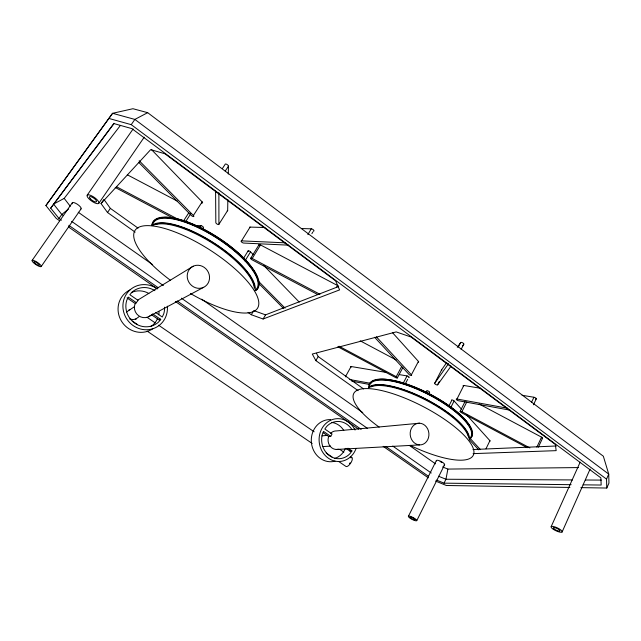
<?xml version="1.0" encoding="UTF-8"?>
<svg xmlns="http://www.w3.org/2000/svg" width="641" height="641" viewBox="0 0 641 641"><rect width="100%" height="100%" fill="white"/><g stroke="black" fill="none" stroke-linecap="round" stroke-linejoin="round"><path stroke-width="0.96" d="M215.592 191.066L215.833 222.651A1.787 0.665 33 0 0 217.379 224.23A1.787 0.665 33 0 0 218.918 224.27L227.667 210.472L227.851 199.639M228.292 174.04L228.436 166.163A1.947 0.817 34.1 0 0 226.77 164.344A1.947 0.817 34.1 0 0 225.079 164.416L222.419 168.527M578.478 467.569L447.883 469.084L445.952 479.252L444.013 483.162L436.609 480.117M351.989 429.678A18.653 16.674 84.9 0 0 326.774 426.361L324.827 429.029L332.046 433.997L330.756 436.369L328.745 436.537L328.376 437.466A9.286 8.309 84.9 0 0 330.411 446.529A9.286 8.309 84.9 0 0 338.44 449.221M580.882 487.633L606.787 488.041L608.95 483.09L608.734 474.1L603.349 456.232L147.67 112.672L132.943 108.722L112.584 113.305L45.912 205.561L56.24 218.405L59.525 220.696M606.787 488.041L606.53 479.139L608.734 474.1L134.866 119.418L112.584 113.305L45.912 205.561M562.085 532.03A6.114 1.611 25 0 0 554.922 526.91A6.114 1.611 25 0 0 552.887 529.025A6.114 1.611 25 0 0 562.085 532.03L590.081 469.132M551.164 526.63L580.153 462.177M149.954 315.885A9.952 9.463 53 0 1 138.528 315.66A9.952 9.463 53 0 1 134.81 304.531L138.095 300.389L129.843 294.708L132.166 292.024A19.999 18.998 53.1 0 1 154.914 290.677M536.878 447.114L541.541 437.146L479.123 403.998M538.336 447.218L542.566 438.164M533.44 404.808L536.285 398.838M531.485 402.38L533.929 397.26A1.763 0.649 24.6 0 1 536.116 398.414A1.763 0.649 24.6 0 1 535.395 399.079M485.998 448.78L489.924 440.696L466.704 414.943M416.786 520.604L444.638 464.677M465.021 401.619L460.134 411.354A1.611 0.529 26.4 0 1 461.905 411.698L466.8 401.939M408.373 516.326L436.337 460.591M510.028 410.168L458.499 400.737A1.643 0.561 26.5 0 1 456.456 399.647A1.643 0.561 26.5 0 1 456.969 399.023L463.82 385.473L480.606 388.294M449.053 405.697L451.681 400.513M451.032 407.019L454.092 400.962A1.554 0.521 26.6 0 0 452.322 399.96A1.554 0.521 26.6 0 0 451.528 400.313M461.151 349.361L463.796 344.209A1.787 0.697 26.4 0 0 462.626 342.807A1.787 0.697 26.4 0 0 460.647 342.55L457.305 347.342M446.721 362.51L441.705 369.697L434.694 383.262A1.651 0.569 27 0 0 435.816 384.504A1.651 0.569 27 0 0 437.611 384.808L439.357 381.419M458.435 346.837L460.647 342.55M426.009 392.621L426.89 390.922A1.53 0.513 27.1 0 1 428.541 391.218A1.53 0.513 27.1 0 1 429.598 392.364L428.717 394.063M402.997 383.606L407.059 375.922A1.538 0.521 27.6 0 1 408.982 376.948A1.538 0.521 27.6 0 1 408.597 377.581M405.449 383.55L407.692 379.288M374.632 337.278L408.958 374.376A1.627 0.553 27.6 0 0 410.985 375.458A1.627 0.553 27.6 0 0 411.394 374.785L418.437 361.412L392.564 332.719M402.901 367.477L397.356 377.902A1.578 0.529 27.9 0 0 396.226 376.7L401.779 366.259M345.379 376.844L351.076 366.508L386.427 372.453M358.111 390.657L315.877 360.635L318.184 356.548L316.414 353.239M336.565 287.256L337.559 285.517L260.51 244.942A1.707 0.649 31.9 0 0 259.092 244.654A1.707 0.649 31.9 0 0 259.349 245.591M248.051 312.415L251.296 314.723L263.098 319.002L265.558 314.859L338.68 286.487M307.848 234.566L311.278 228.829A1.867 0.777 31.2 0 1 313.593 230.039A1.867 0.777 31.2 0 1 313.361 231.177M311.903 233.636L312.872 231.994M251.296 314.723L253.764 310.613L265.558 314.859M317.856 294.612L252.113 259.853A1.715 0.625 31.8 0 1 250.671 258.379A1.715 0.625 31.8 0 1 252.217 258.475L260.51 244.942M244.974 260.927L250.559 251.849A1.659 0.609 32 0 0 248.66 250.791A1.659 0.609 32 0 0 248.227 251.472M250.735 258.227L259.028 244.71M243.548 258.299L248.115 250.879M288.602 245.166L243.636 243.051A1.763 0.657 32.2 0 1 241.481 241.913A1.763 0.657 32.2 0 1 241.529 240.872L250.086 227.09L264.893 227.507M199.447 228.132L201.01 225.696A1.667 0.601 33.1 0 1 203.037 226.762A1.667 0.601 33.1 0 1 203.069 227.771L202.035 229.398M225.247 171.099L228.436 166.163M185.489 221.882L190.842 213.613M138.552 162.253L191.298 215.448A1.763 0.641 33.5 0 0 193.446 216.578A1.763 0.641 33.5 0 0 193.382 215.48L202.155 201.899L151.492 149.617M183.462 221.025L188.831 212.74M107.528 212.508L110.348 208.365L103.906 199.375L101.038 203.55L107.528 212.508L135.147 232.138M98.77 203.373A7.099 2.276 34.8 0 0 91.447 195.721A7.099 2.276 34.8 0 0 88.77 198.654A7.099 2.276 34.8 0 0 98.77 203.373L144.225 137.19M41.168 266.56A5.465 1.338 33.7 0 0 35.175 261.079A5.465 1.338 33.7 0 0 33.596 262.818A5.465 1.338 33.7 0 0 41.168 266.56L81.078 208.894M108.946 118.457L131.237 124.65L134.866 119.418L147.67 112.672M87.208 195.144L133.136 128.929M61.456 220.192L58.996 218.477L61.784 214.471L68.611 208.91M32.122 260.422L72.353 202.732M425.76 392.548L426.89 390.922M58.996 218.477L50.711 208.133L114.01 123.264M434.694 383.262L448.524 363.663M347.975 448.211L351.933 450.935L350.034 453.604A18.653 16.674 84.9 0 1 329.786 455.895A18.653 16.674 84.9 0 1 322.279 434.558L323.529 431.401L330.756 436.369M428.452 393.975L429.598 392.364M462.666 345.803L463.796 344.209M437.611 384.808L451.048 366.123M50.711 208.133L113.994 123.601L131.854 128.609L600.873 477.865L601.17 485.045L583.15 484.828M63.427 215.624L61.784 214.471L53.564 204.094L64.196 198.381L120.26 125.636M151.26 314.579L159.361 320.139L160.282 319.05M152.606 313.858L160.739 319.442L158.471 322.135A19.999 18.998 53.1 0 1 134.914 323.272A19.999 18.998 53.1 0 1 126.742 300.365L128.272 297.12L136.541 302.8M138.905 316.782L135.283 319.386M126.549 311.999L134.546 306.622M101.038 203.55L150.667 149.649L164.897 153.76L335.572 280.83L339.61 289.9L263.098 319.002M193.149 266.231L139.554 299.018A9.952 9.463 53 0 0 137.494 300.381M148.544 316.742L203.694 287.304A11.786 10.929 58.1 0 0 204.231 267.385A11.786 10.929 58.1 0 0 187.204 275.694A11.786 10.929 58.1 0 0 203.694 287.304M159.361 320.139L160.739 319.442M128.865 310.012L130.46 309.435M136.581 318.785L133.216 319.603L129.714 319.018M419.615 423.212L336.525 430.92A9.286 8.309 84.9 0 0 330.596 433.388M321.966 435.856L326.83 435.439M322.776 446.593L330.572 446.104M336.285 449.461L419.567 444.91A10.873 9.367 83.5 0 0 427.675 428.941A10.873 9.367 83.5 0 0 411.418 428.332A10.873 9.367 83.5 0 0 419.567 444.91M349.85 451.04L351.933 450.935M472.978 449.533L556.364 445.984M473.106 453.636L556.164 450.647L555.322 444.429L411.073 337.038L396.194 331.902L312.295 354.048L315.877 360.635M572.461 479.933L445.952 479.252L438.548 476.223M585.409 480.005L601.346 480.093M444.013 483.162L571.139 484.684M569.921 487.456L446.368 485.493L435.503 481.022M195.008 225.52L201.01 225.696M301.406 228.549L311.278 228.829M241.529 240.872L285.485 242.835M399.199 374.6L407.059 375.922M522.078 395.273L533.929 397.26M349.329 379.464L370.891 383.382M456.969 399.023L507.552 408.221M351.877 381.219L369.52 384.448M442.562 466.936L447.883 469.084M127.311 174.785L177.445 201.186M116.67 186.827L178.51 219.518M252.217 258.475L319.931 294.267M115.236 187.484L173.35 218.212M360.242 340.852L396.162 359.93M339.049 346.228L396.226 376.7M461.905 411.698L529.883 447.923M337.823 346.765L395.697 377.613A1.578 0.529 27.9 0 0 397.356 377.902M527.198 447.698L461.183 412.516A1.611 0.529 26.4 0 1 460.134 411.354M132.342 321.045L137.294 324.41M147.198 331.149L312.175 443.452M326.197 453.003L331.974 456.929M338.576 461.424L345.996 466.472A5.296 2.011 -56.1 0 0 351.34 462.017A5.296 2.011 -56.1 0 0 350.667 457.722M127.03 297.921L135.259 303.578M323.144 432.691L328.745 436.537M345.908 448.331L350.691 451.625M147.061 317.295L155.298 322.936M158.583 325.195L314.138 431.794M339.802 449.381L343.84 452.145M350.29 456.568L351.901 457.674M155.771 312.56L162.261 317.039L163.735 313.818A19.999 18.998 53.1 0 0 164.553 307.151M68.563 227.002L157.277 288.851M175.346 301.446L358.519 429.158M383.166 446.344L428.34 477.841M71.616 221.353L163.367 285.557M181.387 298.169L367.349 428.292M392.749 446.064L431.249 473.002M68.843 225.352L158.343 287.801M177.228 300.982L361.155 429.326M385.786 446.513L428.484 476.303M78.242 212.235L152.638 264.637M201.699 299.179L362.766 412.612M409.367 445.431L435.535 463.86M110.348 208.365L138.055 228.116M318.184 356.548L363.559 388.903M131.237 124.65L606.53 479.139M139.185 160.723L193.382 215.48M257.818 280.598L285.085 308.145M258.515 283.234L283.675 308.609M250.559 251.849L253.315 254.701M263.667 265.382L298.866 301.703A1.578 0.553 30.4 0 1 299.171 302.151M376.411 336.878L411.394 374.785M469.701 437.971L480.454 449.621M469.324 439.638L478.747 449.822M454.092 400.962L461.392 409.054M64.196 198.381L70.27 206.266M218.885 192.789L218.918 224.27M379.143 427.114A67.281 20.256 27.4 0 1 378.174 389.832A67.281 20.256 27.4 0 1 471.56 444.814A67.281 20.256 27.4 0 1 410.072 445.319M371.243 386.819A56.296 17.467 27.3 0 1 424.823 399.591A56.296 17.467 27.3 0 1 468.098 436.088M375.097 380.305A56.456 17.876 27.3 0 1 428.324 393.262A56.456 17.876 27.3 0 1 471.215 429.214M369.192 384.864A57.522 18.18 27.3 0 1 432.202 395.489A57.522 18.18 27.3 0 1 469.364 438.997M368.703 387.669A57.538 18.156 27.3 0 1 427.94 393.999A57.538 18.156 27.3 0 1 469.749 439.109M369.48 385.714A56.865 17.94 27.3 0 1 430.44 395.561A56.865 17.94 27.3 0 1 469.372 438.628M368.431 387.677A56.961 17.708 27.3 0 1 425.295 398.83A56.961 17.708 27.3 0 1 469.38 439.061M369.528 387.509A56.288 17.499 27.3 0 1 425.175 399.031A56.288 17.499 27.3 0 1 468.779 438.019M441.889 370.266A1.643 0.593 26.8 0 1 441.705 369.697M489.924 440.696A1.498 0.473 25.9 0 1 489.395 441.176M351.06 367.341A1.45 0.473 28.8 0 1 351.076 366.508M541.541 437.146A1.643 0.545 24.7 0 1 542.542 437.995A1.643 0.545 24.7 0 1 542.062 438.372M463.299 386.122A1.635 0.577 26.3 0 1 463.82 385.473M418.437 361.412A1.619 0.577 27.5 0 1 418.301 362.133M440.079 461.592A2.78 0.777 26.9 0 1 440.728 461.881M441.369 462.225A2.78 0.777 26.9 0 1 441.945 462.594M72.417 203.782A5.344 1.643 34.7 0 1 77.2 204.159A5.344 1.643 34.7 0 1 80.654 209.11M350.074 462.818A3.534 1.338 -56.1 0 1 349.521 463.555M436.377 460.983A4.631 1.298 26.9 0 1 441.441 461.664A4.631 1.298 26.9 0 1 443.868 465.021M152.782 328.769A22.595 21.514 52.4 0 1 121.277 320.845A22.595 21.514 52.4 0 1 129.947 289.964M131.285 292.592A19.647 18.709 52.4 0 1 148.856 293.482M159.072 311.766A19.647 18.709 52.4 0 1 158.736 314.739M157.574 318.505A19.647 18.709 52.4 0 1 150.731 326.614M167.341 306.174A22.996 21.85 53.1 0 1 142.342 329.426A22.996 21.85 53.1 0 1 124.234 298.458A22.996 21.85 53.1 0 1 157.157 288.77M225.287 243.083A1.643 0.593 32.5 0 1 225.656 243.26M226.025 243.476A1.643 0.593 32.5 0 1 227.026 244.493M227.667 210.472A1.771 0.689 33.1 0 1 227.202 210.793M152.678 224.598A1.578 0.529 33.7 0 1 152.814 224.358M337.559 285.517A1.715 0.657 29.8 0 1 338.288 286.006M249.645 227.611A1.755 0.681 32.4 0 1 250.086 227.09M202.155 201.899A1.755 0.665 33.7 0 1 201.53 202.868M335.011 461.167A21.097 18.926 85 0 1 311.414 442.715A21.097 18.926 85 0 1 330.684 419.615M331.501 422.411A18.341 16.458 85 0 1 343.768 430.44M345.251 448.604A18.341 16.458 85 0 1 334.41 458.483M355.947 448.844A21.449 19.174 84.9 0 1 327.094 457.249A21.449 19.174 84.9 0 1 325.508 423.805A21.449 19.174 84.9 0 1 355.058 430.047M170.346 280.213A72.553 23.653 32.4 0 1 154.473 226.193A72.553 23.653 32.4 0 1 255.655 293.033A72.553 23.653 32.4 0 1 190.457 293.498M155.827 224.582A60.687 20.384 32.5 0 1 213.99 244.165A60.687 20.384 32.5 0 1 254.293 288.258M164.312 217.387A60.847 20.849 32.5 0 1 170.065 217.571M170.971 217.684A60.847 20.849 32.5 0 1 257.217 277.064M152.085 225.704A62.001 21.209 32.5 0 1 215.833 236.305A62.001 21.209 32.5 0 1 255.495 290.597M151.789 225.344A62.017 21.177 32.5 0 1 214.447 236.273A62.017 21.177 32.5 0 1 256.488 290.085M152.574 224.847A61.296 20.929 32.5 0 1 215.36 237.162A61.296 20.929 32.5 0 1 255.895 289.7M152.246 225.231A61.4 20.664 32.5 0 1 213.437 242.643A61.4 20.664 32.5 0 1 255.078 290.726M153.568 225.167A60.679 20.416 32.5 0 1 211.282 241.617A60.679 20.416 32.5 0 1 254.645 287.681M34.822 263.09A3.277 0.801 33.7 0 0 39.357 265.334A3.277 0.801 33.7 0 0 35.76 262.049A3.277 0.801 33.7 0 0 34.822 263.09M410.665 517.984A2.836 0.633 27.6 0 0 414.967 519.859A2.836 0.633 27.6 0 0 412.107 517.535A2.836 0.633 27.6 0 0 410.665 517.984M409.383 517.664A4.719 1.05 27.6 0 0 416.562 520.796A4.719 1.05 27.6 0 0 411.794 516.918A4.719 1.05 27.6 0 0 409.383 517.664M90.469 198.91A4.263 1.362 34.8 0 0 96.462 201.739A4.263 1.362 34.8 0 0 92.064 197.14A4.263 1.362 34.8 0 0 90.469 198.91M554.377 529.154A3.67 0.97 25 0 0 559.897 530.948A3.67 0.97 25 0 0 555.595 527.88A3.67 0.97 25 0 0 554.377 529.154"/></g></svg>
